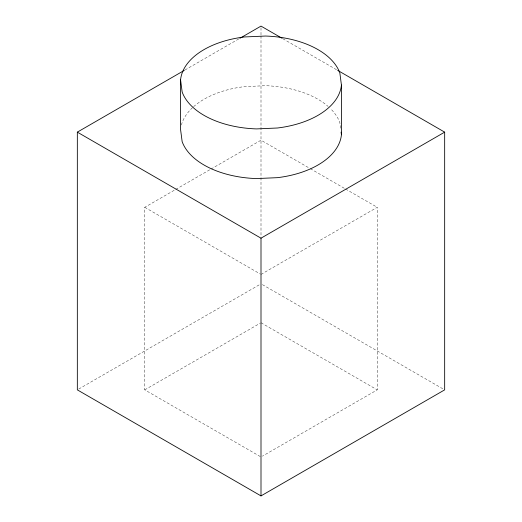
<?xml version="1.0" encoding="UTF-8"?>
<svg xmlns="http://www.w3.org/2000/svg" width="522" height="522" viewBox="0 0 522 522"><rect width="100%" height="100%" fill="white"/><g stroke="black" fill="none" stroke-linecap="round" stroke-linejoin="round"><path stroke-width="0.39" stroke-dasharray="2.61 1.96" d="M184.997 69.981L239.187 38.693M260.295 456.567L144.757 389.862L144.757 207.306L175.046 189.819M175.751 189.414L210.275 169.48M210.979 169.076L261 140.196L309.611 168.26M261 274.422L377.243 207.306L377.243 389.862L262.409 456.163M78.737 389.047L260.295 284.229M144.757 389.862L260.295 323.151M282.813 38.693L337.003 69.981M310.316 168.665L344.84 188.599M345.544 189.003L377.243 207.306M144.757 207.306L260.295 274.017M262.409 284.634L443.263 389.047M261 322.746L377.243 389.862M340.572 128.177L339.848 122.624A80.551 46.51 0 0 0 330.38 108.511M261 27.731L261 35.072M261 35.887L261 237.177M181.395 125.012A80.551 46.51 0 0 1 192.964 107.238M193.59 106.677A80.551 46.51 0 0 1 244.524 86.613L265.496 85.706A80.551 46.51 0 0 1 328.136 106.436"/><path stroke-width="0.78" d="M337.701 70.385L444.666 132.138L444.666 389.862L261 495.9L77.334 389.862L77.334 132.138L184.299 70.385M239.892 38.289L261 26.1L282.108 38.289M77.334 132.138L261 238.182L444.666 132.138M341.427 85.066L339.848 72.963A80.551 46.51 0 0 0 265.496 36.038L244.524 36.951A80.551 46.51 0 0 0 180.573 79.879L180.573 129.547L182.152 141.651A80.551 46.51 0 0 0 256.504 178.576L277.476 177.663A80.551 46.51 0 0 0 341.427 134.735L341.427 85.066A80.551 46.51 0 0 1 277.476 128.001L256.504 128.908A80.551 46.51 0 0 1 182.152 91.989L180.573 79.879M341.088 132.138L341.427 134.735M261 238.182L261 495.9"/></g></svg>
